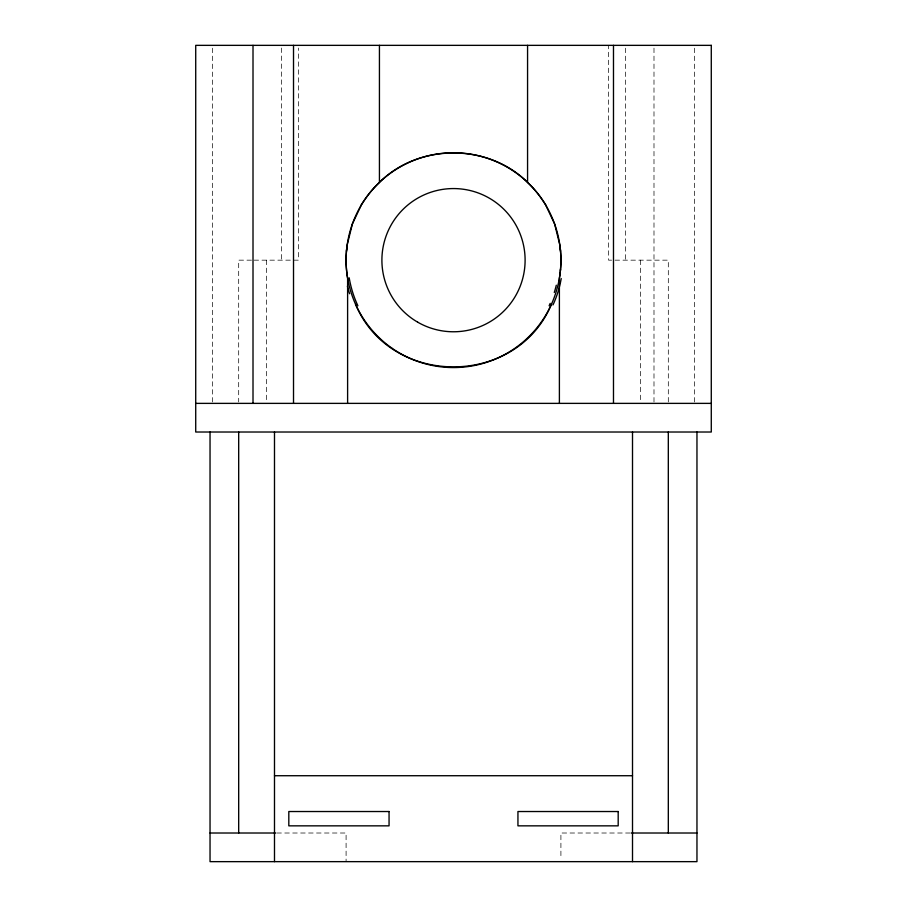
<?xml version="1.0" encoding="UTF-8"?>
<svg xmlns="http://www.w3.org/2000/svg" width="907" height="907" viewBox="0 0 907 907"><rect width="100%" height="100%" fill="white"/><g stroke="black" fill="none" stroke-linecap="round" stroke-linejoin="round"><path stroke-width="0.68" stroke-dasharray="4.54 3.4" d="M251.488 260.162L238.688 260.162L238.688 401.971M254.028 260.162L298.426 260.162L298.426 48.037M276.839 833.011L346.089 833.011L346.089 861.65M630.161 833.011L560.911 833.011L560.911 858.918M694.501 48.184L694.501 401.96M668.312 401.971L668.312 260.162L608.574 260.162L608.574 45.35M653.992 48.15L653.992 401.982M640.399 260.162L640.399 401.971M625.354 48.173L625.354 260.162M281.646 48.037L281.646 260.162M266.601 260.162L266.601 401.971M212.499 48.184L212.499 401.96"/><path stroke-width="1.36" d="M551.501 304.117C516.877 387.799 390.123 387.799 355.499 304.117M361.213 205.22L352.37 223.984L347.154 245.071A76.63 54.193 90 0 0 346.089 260.162A76.812 54.318 90 0 0 347.608 278.154L347.608 403.377M195.719 403.377L711.281 403.377M274.492 775.723L632.508 775.723M210.039 833.011L275.637 833.011M631.363 833.011L696.961 833.011M545.787 205.22L554.63 223.984L559.846 245.071A76.63 54.193 -90 0 1 560.911 260.162A76.812 54.318 -90 0 1 559.392 278.154L559.392 403.377M696.961 432.015L696.961 861.65L210.039 861.65L210.039 432.015M668.312 432.015L668.312 833.011M632.508 432.015L632.508 861.65M613.483 45.35L613.483 403.377M527.568 45.35L527.568 182.375C488.295 143.181 418.705 143.181 379.432 182.375L379.432 45.35M293.517 45.35L293.517 403.377M274.492 432.015L274.492 861.65M253.008 45.35L253.008 403.377M238.688 432.015L238.688 833.011M357.88 305.727A100.586 89.328 -88.9 0 1 349.184 277.803M527.523 182.466A124.837 88.274 90 0 1 545.844 205.141M560.299 248.779A76.63 54.193 90 0 1 560.537 251.273M560.526 269.288A76.812 54.318 90 0 1 560.424 270.411M561.218 278.551A100.246 92.185 84.7 0 1 552.975 304.933M346.463 251.273A76.63 54.193 -90 0 1 346.701 248.779M361.156 205.141A124.837 88.274 -90 0 1 379.477 182.466M556.297 285.206A100.586 89.328 88.9 0 1 554.279 292.485M550.186 303.38A100.586 89.328 88.9 0 1 549.12 305.727M349.592 293.743A100.246 92.185 -84.7 0 1 347.404 286.238M711.281 45.35L195.719 45.35L195.719 432.015L711.281 432.015L711.281 45.35M389.058 811.527L288.811 811.527L288.811 825.846L389.058 825.846L389.058 811.527M618.189 811.527L517.942 811.527L517.942 825.846L618.189 825.846L618.189 811.527M391.654 347.982A107.411 107.411 0 0 0 560.469 269.821A107.411 107.411 0 0 0 408.377 162.693A107.411 107.411 0 0 0 391.654 347.982M417.696 322.178A71.608 71.608 0 0 0 525.108 260.162A71.608 71.608 0 0 0 417.696 198.157A71.608 71.608 0 0 0 417.696 322.178"/></g></svg>
